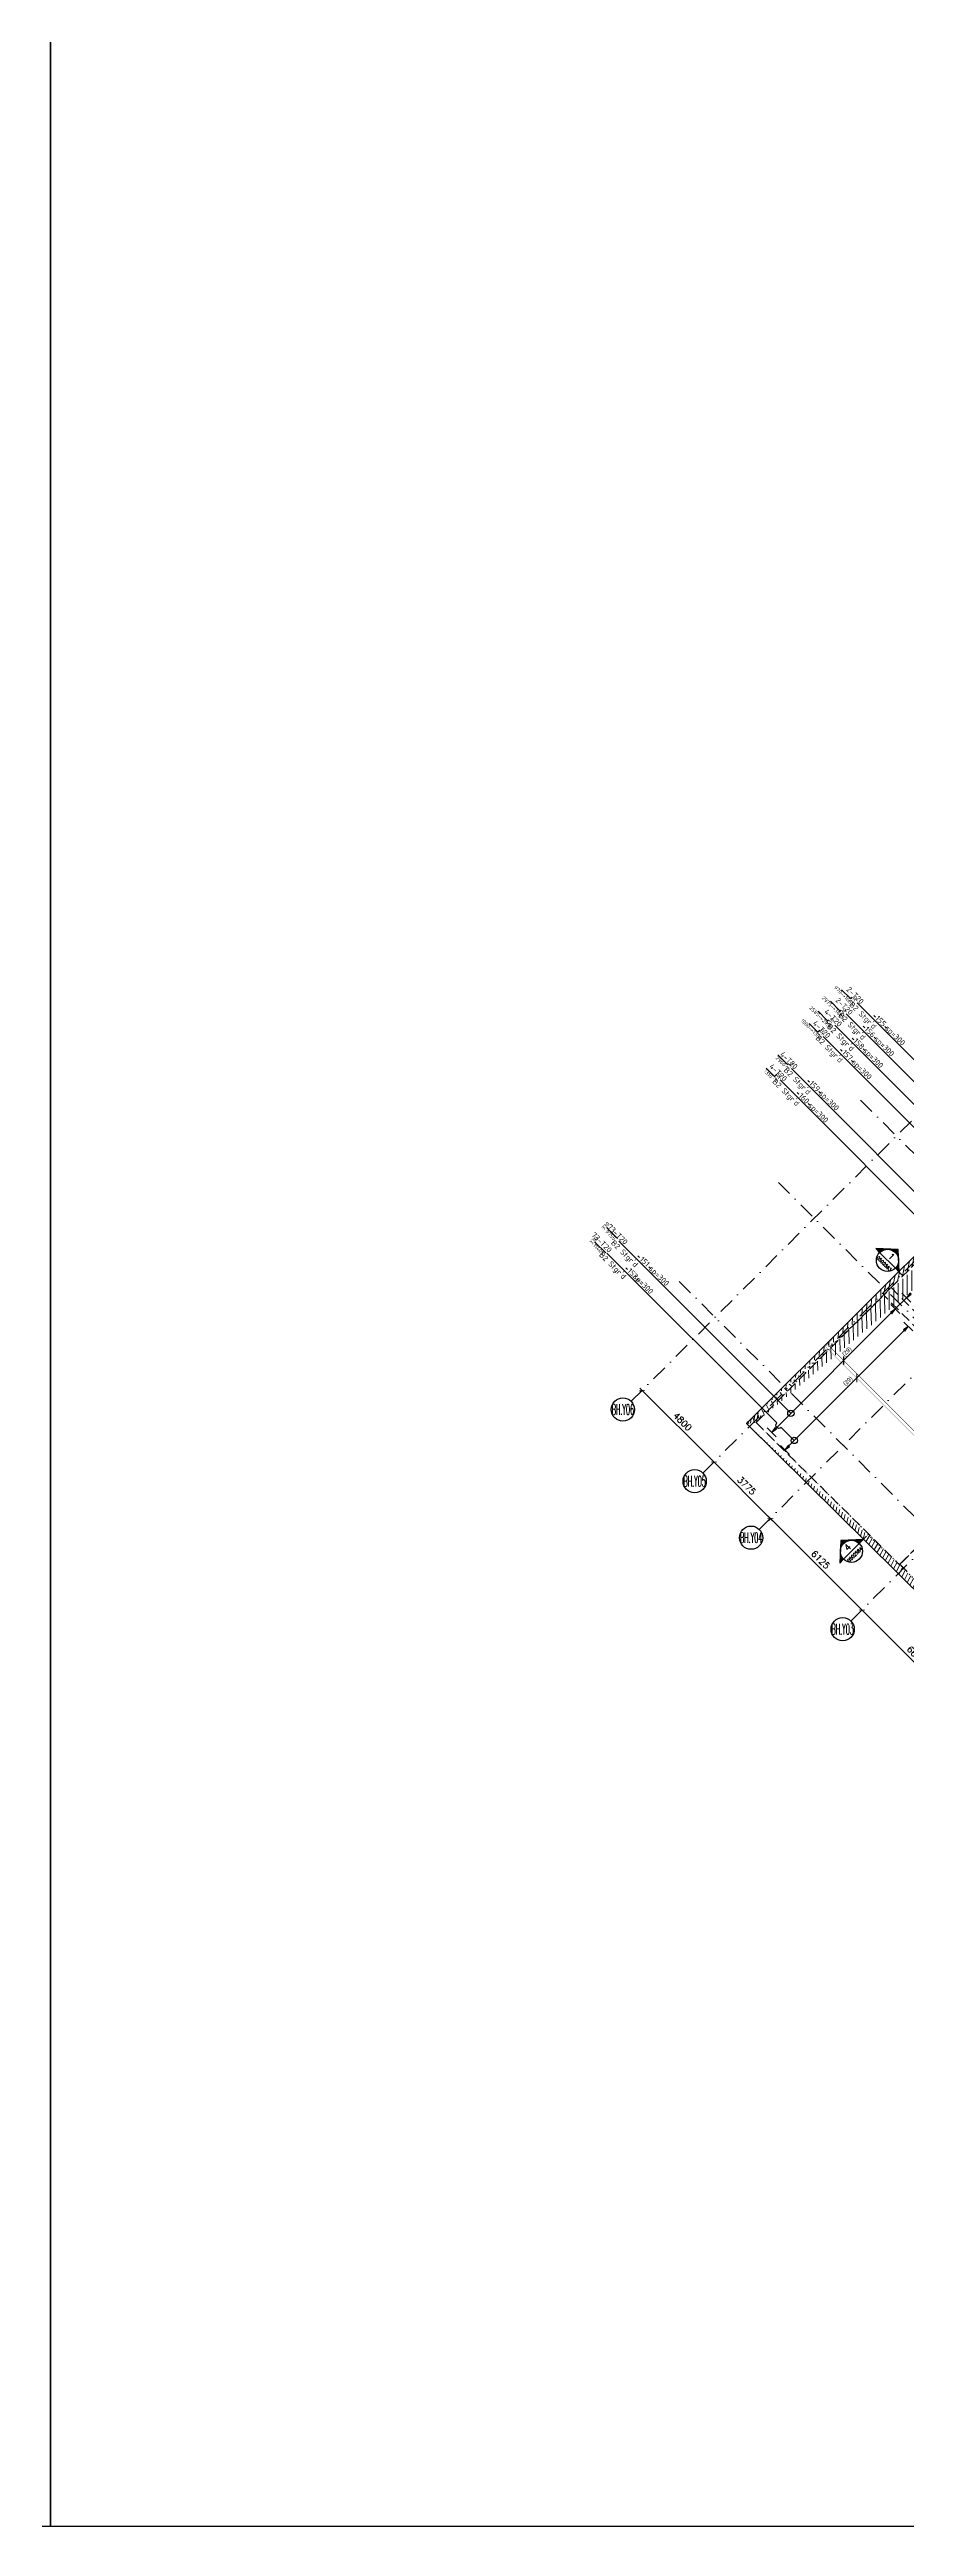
# Model space of a CAD drawing. Extents: x 660761725 to 1323371458, y 2734871439 to 5470067957.
# Drawn here: x 661401515 to 661442043, y 2734979887 to 2735097073 of the extents above; entities that cross this region are included whole.
import ezdxf
from ezdxf.enums import TextEntityAlignment as Align

# ---------------------------------------------------------------- set-up
doc = ezdxf.new("R2010")
doc.units = 0
for name, pattern in [('AXES', [1.95, 1.2, -0.25, 0.25, -0.25]), ('Hidden', [714.375, 476.25, -238.125]), ('sbp_axis_short', [10, 5, -2.5, 0, -2.5])]:
    doc.linetypes.add(name, pattern=pattern)
doc.layers.add('A-DETL', color=5, linetype='Continuous', lineweight=9, true_color=0x0000ff)
for name, color, linetype, lineweight in [('A-FLOR-PATT', 7, 'Continuous', 15), ('A-ROOF', 7, 'Continuous', 15), ('A-WALL', 7, 'Continuous', 15), ('S-GRID', 7, 'Continuous', 9), ('S-GRID-IDEN', 7, 'Continuous', 13)]:
    doc.layers.add(name, color=color, linetype=linetype, lineweight=lineweight)
for name, color, linetype in [('S-AXIS', 20, 'AXES'), ('S-DIMO', 100, 'Continuous'), ('S-RBAR-T20', 10, 'Continuous'), ('S-RDIMO', 8, 'Continuous'), ('S-RSYMB', 7, 'Continuous'), ('S-SCEL-INDT', 222, 'Continuous'), ('S-SIMPLETEXT', 7, 'Continuous'), ('S-TXT', 3, 'Continuous')]:
    doc.layers.add(name, color=color, linetype=linetype)
doc.styles.add('ARMACAD', font='isocp.shx')
doc.styles.add('ROMANS', font='romans.shx')
doc.styles.add('ROMANT', font='romant')
doc.dimstyles.new('S-DIMO-100', dxfattribs={"dimscale": 100, "dimtxt": 3, "dimasz": 2, "dimexe": 1.5, "dimexo": 1.5, "dimgap": 1.5, "dimtad": 1, "dimdec": 0, "dimzin": 12, "dimdsep": 46, "dimtxsty": 'ROMANS', "dimblk": 'ARCHTICK', "dimcen": 0.09, "dimdle": 1.5, "dimclrd": 8, "dimclre": 8, "dimclrt": 4, "dimadec": 0, "dimazin": 3, "dimtfac": 1, "dimtdec": 0, "dimtix": 1, "dimtmove": 1, "dimatfit": 3, "dimfxl": 1, "dimtolj": 1, "dimtzin": 0, "dimarcsym": 0})
pattern_1 = [(74.99999999999999, (0, 0), (-153.3407249233896, 41.08752341002518), [])]

# ---------------------------------------------------------------- blocks, each defined once
blk = doc.blocks.new('_ARCHTICK')
at = {"color": 0, "linetype": 'ByBlock', "const_width": 0.15}
blk.add_lwpolyline([(-0.5, -0.5), (0.5, 0.5)], dxfattribs=at)
blk = doc.blocks.new('*D116')
at = {"layer": 'S-DIMO', "color": 8, "lineweight": -2, "transparency": 16777216}
for p, q in [((662608032.111244, 2734530051.935129), (662611638.3564361, 2734526445.691153)), ((662608132.1118345, 2734529939.803683), (662608032.1112795, 2734529839.803095)), ((662611526.2243844, 2734526545.691133), (662611426.2244016, 2734526445.691117))]:
    blk.add_line(p, q, dxfattribs=at)
at = {"layer": 'S-DIMO', "color": 8, "lineweight": -2, "transparency": 16777216, "xscale": 200, "yscale": 200, "zscale": 200}
for p, rotation in [((662608138.177279, 2734529945.86913), 135.0000096597404), ((662611532.2904011, 2734526551.757152), 315.0000096597404)]:
    blk.add_blockref('_ARCHTICK', p, dxfattribs=dict(at, rotation=rotation))
at = {"layer": 'S-DIMO', "color": 4, "transparency": 16777216, "insert": (662610047.3658386, 2734528460.94521), "char_height": 300, "width": 199.5440968434552, "attachment_point": 5, "rotation": 315.00000965974044, "style": 'ROMANS'}
blk.add_mtext('\\A1;4800', dxfattribs=at)
blk = doc.blocks.new('*D117')
at = {"layer": 'S-DIMO', "color": 8, "lineweight": -2, "transparency": 16777216}
for p, q in [((662611426.2239151, 2734526657.822701), (662614307.5440253, 2734523776.503562)), ((662611526.2243844, 2734526545.691133), (662611426.223951, 2734526445.690666)), ((662614195.4119748, 2734523876.503543), (662614095.411991, 2734523776.503526))]:
    blk.add_line(p, q, dxfattribs=at)
at = {"layer": 'S-DIMO', "color": 8, "lineweight": -2, "transparency": 16777216, "xscale": 200, "yscale": 200, "zscale": 200}
for p, rotation in [((662611532.2899503, 2734526551.756701), 135.0000096597404), ((662614201.4779903, 2734523882.569561), 315.0000096597404)]:
    blk.add_blockref('_ARCHTICK', p, dxfattribs=dict(at, rotation=rotation))
at = {"layer": 'S-DIMO', "color": 4, "transparency": 16777216, "insert": (662613079.0159688, 2734525429.295201), "char_height": 300, "width": 199.5440968434552, "attachment_point": 5, "rotation": 315.00000965974044, "style": 'ROMANS'}
blk.add_mtext('\\A1;3775', dxfattribs=at)
blk = doc.blocks.new('*D118')
at = {"layer": 'S-DIMO', "color": 8, "lineweight": -2, "transparency": 16777216}
for p, q in [((662614095.4112258, 2734523988.634831), (662618638.5730611, 2734519445.474528)), ((662614195.4119748, 2734523876.503543), (662614095.4112617, 2734523776.502797)), ((662618526.4410093, 2734519545.474508), (662618426.4410267, 2734519445.474492))]:
    blk.add_line(p, q, dxfattribs=at)
at = {"layer": 'S-DIMO', "color": 8, "lineweight": -2, "transparency": 16777216, "xscale": 200, "yscale": 200, "zscale": 200}
for p, rotation in [((662614201.477261, 2734523882.568832), 135.0000096597404), ((662618532.507026, 2734519551.540527), 315.0000096597404)]:
    blk.add_blockref('_ARCHTICK', p, dxfattribs=dict(at, rotation=rotation))
at = {"layer": 'S-DIMO', "color": 4, "transparency": 16777216, "insert": (662616579.124142, 2734521929.186749), "char_height": 300, "width": 199.5440968434552, "attachment_point": 5, "rotation": 315.00000965974044, "style": 'ROMANS'}
blk.add_mtext('\\A1;6125', dxfattribs=at)
blk = doc.blocks.new('*D119')
at = {"layer": 'S-DIMO', "color": 8, "lineweight": -2, "transparency": 16777216}
for p, q in [((662618426.4401975, 2734519657.605733), (662623340.8331552, 2734514743.214432)), ((662618526.4410093, 2734519545.474508), (662618426.4402332, 2734519445.473699)), ((662623228.7011043, 2734514843.214414), (662623128.7011207, 2734514743.214396))]:
    blk.add_line(p, q, dxfattribs=at)
at = {"layer": 'S-DIMO', "color": 8, "lineweight": -2, "transparency": 16777216, "xscale": 200, "yscale": 200, "zscale": 200}
for p, rotation in [((662618532.5062325, 2734519551.539734), 135.0000096597404), ((662623234.76712, 2734514849.280432), 315.0000096597404)]:
    blk.add_blockref('_ARCHTICK', p, dxfattribs=dict(at, rotation=rotation))
at = {"layer": 'S-DIMO', "color": 4, "transparency": 16777216, "insert": (662621095.768675, 2734517412.542153), "char_height": 300, "width": 199.5440968434552, "attachment_point": 5, "rotation": 315.00000965974044, "style": 'ROMANS'}
blk.add_mtext('\\A1;6650', dxfattribs=at)
blk = doc.blocks.new('*U1142')
at = {"layer": 'S-AXIS', "color": 3, "linetype": 'Continuous'}
blk.add_circle((0, 5.5), 5.5, dxfattribs=at)
at = {"layer": 'S-AXIS', "color": 3, "linetype": 'Continuous', "ltscale": 0.5, "style": 'ROMANT', "width": 0.4, "flags": 8}
blk.add_attdef('A', text='', height=5, dxfattribs=at).set_placement((0, 5.5), align=Align.MIDDLE_CENTER)
blk = doc.blocks.new('*U1143')
at = {"layer": 'S-SCEL-INDT'}
h = blk.add_hatch(color=256, dxfattribs=at)
edge = h.paths.add_edge_path()
edge.add_line((7.000001906104444, 2.263283386128023e-05), (10.50000190576247, 3.394924715394154e-05))
edge.add_line((10.50000190576247, 3.394924715394154e-05), (-2.921335544670001e-05, 9.624999999075953))
edge.add_line((-2.921335544670001e-05, 9.624999999075953), (-10.49999809220753, -3.394923260202631e-05))
edge.add_line((-10.49999809220753, -3.394923260202631e-05), (-6.999998092549504, -2.263281203340739e-05))
edge.add_arc((1.90677747013979e-06, 1.091277068709939e-11), 6.999999999363562, 0.00018525217620890544, 180.0001852521762, ccw=False)
at = {"layer": 'S-SCEL-INDT', "color": 2, "linetype": 'Continuous'}
blk.add_line((-6.999999999228748, 4.272327350918204e-05), (6.999999999228748, -4.272327350918204e-05), dxfattribs=at)
at = {"layer": 'S-SCEL-INDT'}
blk.add_line((13.40845287412958, 4.901550710201263e-05), (7.000001906104444, 2.263283386128023e-05), dxfattribs=at)
blk.add_lwpolyline([(7.000001906104444, 2.263283386128023e-05), (10.50000190576247, 3.394924715394154e-05), (-2.921335544670001e-05, 9.624999999075953), (-10.49999809220753, -3.394923260202631e-05), (-6.999998092549504, -2.263281203340739e-05, -0.9999999999999999)], format="xyb", close=True, dxfattribs=at)
for centre, radius in [((0, -1.906788384076208e-06), 6.99999999936), ((0, 0), 6.999999999370188)]:
    blk.add_circle(centre, radius, dxfattribs=at)
at = {"layer": 'S-SCEL-INDT', "linetype": 'Continuous', "style": 'ROMANT', "flags": 8}
for rotation, p in [(359.9998251523294, (-9.533905540592968e-07, 3.499999999687137)), (0.0001748476705820678, (9.533905540592968e-07, 3.499943417606119))]:
    blk.add_attdef('01', text='', height=4, rotation=rotation, dxfattribs=at).set_placement(p, align=Align.MIDDLE_CENTER)
at = {"layer": 'S-SCEL-INDT', "color": 3, "linetype": 'Continuous', "style": 'ROMANS', "flags": 8}
for rotation, p in [(359.9998251523294, (0, -2.974065839854546)), (0.0001748476705820678, (0, -2.97412474701559))]:
    blk.add_attdef('-', text='', height=2, rotation=rotation, dxfattribs=at).set_placement(p, align=Align.MIDDLE_CENTER)
blk = doc.blocks.new('I am… Limitless.')
at = {"layer": 'S-TXT', "color": 134}
ref = blk.add_blockref('*U1143', (662332530.6639044, 2734536090.71062), dxfattribs=dict(at, xscale=75.00000000000001, yscale=75.00000000000001, zscale=75.00000000000001, rotation=314.9493972356656))
ref.add_attrib('-', '0502563', dxfattribs={"layer": 'S-SCEL-INDT', "color": 3, "linetype": 'Continuous', "height": 150, "rotation": 314.9495685446155, "style": 'ROMANS'}).set_placement((662332372.7978809, 2734535933.123201), align=Align.MIDDLE_CENTER)
ref.add_attrib('01', '1', dxfattribs={"layer": 'S-SCEL-INDT', "linetype": 'Continuous', "height": 300.0000000000001, "rotation": 314.9495685446155, "style": 'ROMANT'}).set_placement((662332716.4403422, 2734536276.159097), align=Align.MIDDLE_CENTER)
ref = blk.add_blockref('*U1143', (662330826.0326936, 2734522330.066603), dxfattribs=dict(at, xscale=75.00000000000001, yscale=75.00000000000001, zscale=75.00000000000001, rotation=44.94966640259396))
ref.add_attrib('-', '0502564', dxfattribs={"layer": 'S-SCEL-INDT', "color": 3, "linetype": 'Continuous', "height": 150, "rotation": 44.94984142316793, "style": 'ROMANS'}).set_placement((662330983.6208551, 2734522172.20132), align=Align.MIDDLE_CENTER)
ref.add_attrib('01', '4', dxfattribs={"layer": 'S-SCEL-INDT', "linetype": 'Continuous', "height": 300.0000000000001, "rotation": 44.94984142316793, "style": 'ROMANT'}).set_placement((662330640.5833447, 2734522515.842169), align=Align.MIDDLE_CENTER)
blk = doc.blocks.new('I am… Atomic.')
at = {"layer": 'A-FLOR-PATT', "transparency": 33554600}
h = blk.add_hatch(dxfattribs=at)
h.set_pattern_fill('ANSI31', color=8, scale=50, angle=30, style=0)
h.set_pattern_definition(pattern_1)
edge = h.paths.add_edge_path()
edge.add_line((662389967.6433319, 2734579123.010657), (662390007.8012236, 2734579503.468677))
edge.add_line((662342114.705975, 2734544592.546931), (662390007.8012234, 2734579503.468677))
edge.add_line((662363195.8073889, 2734559608.047176), (662389967.7690635, 2734579123.040917))
edge.add_line((662362417.6524743, 2734559040.823584), (662363719.8899552, 2734559990.06879))
edge.add_line((662346720.4841449, 2734547598.623516), (662362783.6519626, 2734559307.613063))
edge.add_line((662345821.5310795, 2734546943.346041), (662347578.010761, 2734548223.703842))
edge.add_line((662342292.6126368, 2734544370.997322), (662346307.4227723, 2734547297.529027))
edge.add_line((662325865.2845687, 2734528370.671522), (662342114.6925843, 2734544592.5523))
edge.add_line((662340490.7204528, 2734542572.157625), (662342149.9785906, 2734544228.604904))
edge.add_line((662339422.0417168, 2734541505.28928), (662341320.3495216, 2734543400.381265))
edge.add_line((662336597.6306283, 2734538685.662872), (662340136.8031961, 2734542218.839921))
edge.add_line((662332705.8949801, 2734534800.520002), (662336243.7133716, 2734538332.345168))
edge.add_line((662332253.0745114, 2734534348.466631), (662332782.9359009, 2734534877.430412))
edge.add_line((662326312.3910785, 2734528417.846987), (662332351.9776915, 2734534447.202265))
edge.add_line((662325865.2845687, 2734528370.671522), (662326312.3910785, 2734528417.846987))
h = blk.add_hatch(dxfattribs=at)
h.set_pattern_fill('ANSI31', color=8, scale=50, angle=30, style=0)
h.set_pattern_definition(pattern_1)
edge = h.paths.add_edge_path()
edge.add_line((662326312.3910785, 2734528417.846987), (662333102.7430063, 2734521695.273901))
edge.add_line((662325865.2845687, 2734528370.671522), (662344964.0169713, 2734509462.575772))
edge.add_line((662336968.3324986, 2734517868.269328), (662339133.8364366, 2734515724.380668))
edge.add_line((662332502.0842122, 2734522289.937136), (662334515.7142464, 2734520296.40643))
edge.add_line((662333458.4230682, 2734521343.144109), (662337828.6853824, 2734517016.504176))
edge.add_line((662338184.3654449, 2734516664.374383), (662344781.0343132, 2734510133.551082))
edge.add_line((662344781.0343132, 2734510133.551082), (662344829.7545922, 2734510084.405783))
edge.add_line((662344829.7545922, 2734510084.405783), (662344878.4748713, 2734510035.260483))
edge.add_line((662344878.4748713, 2734510035.260483), (662344927.1951503, 2734509986.115183))
edge.add_line((662344927.1951503, 2734509986.115183), (662344975.9154292, 2734509936.969883))
edge.add_line((662344975.9154292, 2734509936.969883), (662345024.6357082, 2734509887.824584))
edge.add_line((662345024.6357082, 2734509887.824584), (662345073.3559872, 2734509838.679284))
edge.add_line((662345073.3559872, 2734509838.679284), (662345122.0762662, 2734509789.533985))
edge.add_line((662345122.0762662, 2734509789.533985), (662345170.7965451, 2734509740.388685))
edge.add_line((662345170.7965451, 2734509740.388685), (662345219.5168241, 2734509691.243385))
edge.add_line((662344964.0169713, 2734509462.575772), (662345267.5598451, 2734509156.384884))
edge.add_line((662345267.5598451, 2734509156.384884), (662345219.5168241, 2734509691.243385))
edge = h.paths.add_edge_path()
edge.add_line((662345219.5168241, 2734509691.243385), (662345513.1205869, 2734510013.727216))
edge.add_line((662345468.2720397, 2734510142.524049), (662345661.1307589, 2734509588.669044))
edge.add_line((662345267.5598451, 2734509156.384884), (662345661.1307589, 2734509588.669044))
edge = h.paths.add_edge_path()
edge.add_line((662325865.2845687, 2734528370.671522), (662326389.6555356, 2734528894.154181))
edge.add_line((662326389.6555356, 2734528894.154181), (662326589.2420617, 2734528694.228972))
edge.add_line((662326589.2420617, 2734528694.228972), (662326314.0211399, 2734528416.233197))
at = {"layer": 'A-DETL', "color": 8, "linetype": 'Hidden', "lineweight": 9}
for p, q in [((662332705.8949801, 2734534800.520002), (662336243.7133716, 2734538332.345168)), ((662326312.3910785, 2734528417.846987), (662332351.9776915, 2734534447.202265)), ((662332335.7524852, 2734534450.860461), (662332337.7827588, 2734534452.88958)), ((662332337.7827588, 2734534452.88958), (662332691.485989, 2734534806.293081)), ((662332351.9776917, 2734534447.202265), (662332337.7827588, 2734534452.88958)), ((662339105.5426043, 2734527687.909844), (662332351.9776917, 2734534447.202265)), ((662332691.485989, 2734534806.293081), (662332705.8949801, 2734534800.520002)), ((662332705.8949801, 2734534800.520002), (662339459.4597347, 2734528041.227738)), ((662326335.6860436, 2734528470.429919), (662326312.3910785, 2734528417.846987)), ((662326312.3910785, 2734528417.846987), (662326335.6860436, 2734528470.429919)), ((662326312.3910785, 2734528417.846987), (662333102.7430063, 2734521695.273901)), ((662339105.5426043, 2734527687.909844), (662333102.7430063, 2734521695.273901)), ((662333112.1454761, 2734521716.497802), (662339097.0810977, 2734527691.300015)), ((662333102.7430063, 2734521695.273901), (662333112.1454761, 2734521716.497802)), ((662333468.9357078, 2734521366.873962), (662333112.1454761, 2734521716.497802))]:
    blk.add_line(p, q, dxfattribs=at)
at = {"layer": 'A-ROOF', "color": 8, "lineweight": 13}
for p, q in [((662342114.69258, 2734544592.552298), (662325865.2845687, 2734528370.671522)), ((662325865.2845687, 2734528370.671522), (662344964.0169713, 2734509462.575772))]:
    blk.add_line(p, q, dxfattribs=at)
at = {"layer": 'A-WALL', "color": 8, "lineweight": 13}
for p, q in [((662325865.2845687, 2734528370.671522), (662342114.6925843, 2734544592.5523)), ((662325865.2845687, 2734528370.671522), (662325908.5570014, 2734528468.348911)), ((662325908.5570014, 2734528468.348911), (662325865.2845687, 2734528370.671522))]:
    blk.add_line(p, q, dxfattribs=at)
blk = doc.blocks.new('CADF_02')
at = {"color": 0}
blk.add_lwpolyline([(0, 0), (2.5, -0.4166666679084301), (2.5, 0.4166666679084301)], close=True, dxfattribs=at)
blk = doc.blocks.new('cadf_03')
at = {"color": 8}
blk.add_lwpolyline([(-3.725290298461914e-09, 2.99999999627471), (3.725290298461914e-09, -3.000000007450581)], dxfattribs=at)
blk.add_blockref('CADF_02', (0.2513523101806641, 0), dxfattribs=at)
blk = doc.blocks.new('cadf_04')
at = {"color": 8, "const_width": 0.5000000000000002}
blk.add_lwpolyline([(1.414213560521603, 1.414213564246893), (-1.414213556796312, -1.414213556796312)], dxfattribs=at)
blk = doc.blocks.new('cadf_10')
at = {"color": 1}
for p, q in [((-4.158496580606208, 1.201089783226742), (-5.644468778018359, 1.201089783226742)), ((4.158496580606207, 1.201089783226742), (5.644468778018359, 1.201089783226742))]:
    blk.add_line(p, q, dxfattribs=at)
at = {"style": 'ARMACAD'}
for tag, p in [('$COM1', (-10.93526643674234, 2.542619974829577)), ('$COM2', (-9.757982686735758, -5.302973364669228))]:
    blk.add_attdef(tag, text='', height=3.5, dxfattribs=at).set_placement(p, align=Align.BOTTOM_RIGHT)
at = {"color": 1, "style": 'ARMACAD'}
blk.add_attdef('$NUM', text='', height=3.5, dxfattribs=at).set_placement((0, 0), align=Align.CENTER)
blk = doc.blocks.new('*U484', base_point=(661426981.2202995, 2735040450.741726))
at = {"layer": 'S-RSYMB'}
blk.add_lwpolyline([(661426995.0169327, 2735040710.261645), (661426983.0740526, 2735040698.318765, 0.4142135623730951), (661426983.0740526, 2735040689.368054), (661427481.2202995, 2735040191.221807)], format="xyb", dxfattribs=at)
at = {"layer": 'S-RSYMB', "style": 'ARMACAD'}
for tag, rotation, p in [('D0', 45.00000002086252, (661426907.7282128, 2735040785.607485)), ('D1', 314.9999999989997, (661427150.8298962, 2735040358.977651))]:
    blk.add_attdef(tag, text='', height=180, rotation=rotation, dxfattribs=at).set_placement(p, align=Align.MIDDLE_CENTER)
blk = doc.blocks.new('*U485', base_point=(661431160.9919097, 2735043707.850805))
at = {"layer": 'S-RSYMB'}
blk.add_lwpolyline([(661431172.7813123, 2735043965.985701), (661431162.5759659, 2735043955.780354, 0.4142135623730951), (661431162.5759659, 2735043948.131855), (661431660.9919097, 2735043449.71591)], format="xyb", dxfattribs=at)
at = {"layer": 'S-RSYMB', "style": 'ARMACAD'}
for tag, rotation, p in [('D0', 45.00000002086252, (661431086.3613592, 2735044042.200307)), ('D1', 314.9999999995728, (661431330.466658, 2735043617.606603))]:
    blk.add_attdef(tag, text='', height=180, rotation=rotation, dxfattribs=at).set_placement(p, align=Align.MIDDLE_CENTER)
blk = doc.blocks.new('*U488', base_point=(661439617.3146745, 2735052164.173074))
at = {"layer": 'S-RSYMB'}
blk.add_lwpolyline([(661439403.2852396, 2735052367.375864), (661439800.5659949, 2735051970.084129, 0.4142135623730951), (661439844.5700645, 2735051970.083521), (661439903.2852396, 2735052028.797074)], format="xyb", dxfattribs=at)
at = {"layer": 'S-RSYMB', "style": 'ARMACAD'}
for tag, rotation, p in [('D0', 314.9992083314474, (661439520.6072139, 2735052087.41384)), ('D1', 44.99920830914002, (661439955.2438084, 2735051918.121894))]:
    blk.add_attdef(tag, text='', height=180, rotation=rotation, dxfattribs=at).set_placement(p, align=Align.MIDDLE_CENTER)
blk = doc.blocks.new('*U489', base_point=(661439123.5352867, 2735051670.393715))
at = {"layer": 'S-RSYMB'}
blk.add_lwpolyline([(661438894.7197396, 2735051897.16966), (661439343.735614, 2735051448.141377, 0.4142135623730951), (661439365.576789, 2735051448.141075), (661439394.7197394, 2735051477.28322)], format="xyb", dxfattribs=at)
at = {"layer": 'S-RSYMB', "style": 'ARMACAD'}
for tag, rotation, p in [('D0', 314.9992083302406, (661439037.9092734, 2735051591.339362)), ('D1', 44.99920830914002, (661439461.4644206, 2735051381.393744))]:
    blk.add_attdef(tag, text='', height=180, rotation=rotation, dxfattribs=at).set_placement(p, align=Align.MIDDLE_CENTER)
blk = doc.blocks.new('*U490', base_point=(661437553.1596036, 2735050100.018124))
at = {"layer": 'S-RSYMB'}
blk.add_lwpolyline([(661437344.4656224, 2735050294.714724), (661437723.078162, 2735049916.091722, 0.4142135623730951), (661437775.0795399, 2735049916.091003), (661437844.4656224, 2735049985.475168)], format="xyb", dxfattribs=at)
at = {"layer": 'S-RSYMB', "style": 'ARMACAD'}
for tag, rotation, p in [('D0', 314.9992083359812, (661437452.4534888, 2735050024.087067)), ('D1', 44.99920830914002, (661437891.0887375, 2735049869.464682))]:
    blk.add_attdef(tag, text='', height=180, rotation=rotation, dxfattribs=at).set_placement(p, align=Align.MIDDLE_CENTER)
blk = doc.blocks.new('*U491', base_point=(661438256.8951635, 2735050803.753643))
at = {"layer": 'S-RSYMB'}
blk.add_lwpolyline([(661438031.293877, 2735051025.405166), (661438469.0633769, 2735050587.623569, 0.4142135623730951), (661438495.7224053, 2735050587.6232), (661438531.293877, 2735050623.193688)], format="xyb", dxfattribs=at)
at = {"layer": 'S-RSYMB', "style": 'ARMACAD'}
for tag, rotation, p in [('D0', 314.9992083307792, (661438168.8602237, 2735050725.198211)), ('D1', 44.99920830914002, (661438594.8242974, 2735050524.090041))]:
    blk.add_attdef(tag, text='', height=180, rotation=rotation, dxfattribs=at).set_placement(p, align=Align.MIDDLE_CENTER)
blk = doc.blocks.new('*U492', base_point=(661436122.526094, 2735048669.384699))
at = {"layer": 'S-RSYMB'}
blk.add_lwpolyline([(661435896.868566, 2735048891.125887), (661436334.834849, 2735048453.147501, 0.4142135623730951), (661436361.4095771, 2735048453.147134), (661436396.868566, 2735048488.605143)], format="xyb", dxfattribs=at)
at = {"layer": 'S-RSYMB', "style": 'ARMACAD'}
for tag, rotation, p in [('D0', 314.9992083308893, (661436034.5333042, 2735048590.820538)), ('D1', 44.99920830914002, (661436460.4552279, 2735048389.557735))]:
    blk.add_attdef(tag, text='', height=180, rotation=rotation, dxfattribs=at).set_placement(p, align=Align.MIDDLE_CENTER)
blk = doc.blocks.new('*U493', base_point=(661434511.2595242, 2735047058.118224))
at = {"layer": 'S-RSYMB'}
blk.add_lwpolyline([(661434303.7221762, 2735047250.97083), (661434678.2877729, 2735046876.394882, 0.4142135623730951), (661434732.0228275, 2735046876.39414), (661434803.7221763, 2735046948.091507)], format="xyb", dxfattribs=at)
at = {"layer": 'S-RSYMB', "style": 'ARMACAD'}
for tag, rotation, p in [('D0', 314.9992083337786, (661434409.6865711, 2735046982.3667)), ('D1', 44.99920830914002, (661434849.1886581, 2735046830.92442))]:
    blk.add_attdef(tag, text='', height=180, rotation=rotation, dxfattribs=at).set_placement(p, align=Align.MIDDLE_CENTER)
blk = doc.blocks.new('I am… All Range.')
at = {"layer": 'S-GRID', "color": 8, "linetype": 'sbp_axis_short', "lineweight": 13, "ltscale": 150}
for p, q in [((662613679.1571203, 2734523360.248725), (662679782.7279356, 2734589463.81954)), ((662618010.1861551, 2734519029.21969), (662684113.7569702, 2734585132.790505)), ((662607615.8569804, 2734529423.548865), (662643100.4238242, 2734564908.115708)), ((662611009.9695301, 2734526029.436315), (662646494.6183763, 2734561514.085161)), ((662618471.4835767, 2734543669.734396), (662647091.3762469, 2734515049.841725)), ((662614582.3962799, 2734539780.647099), (662643202.2889504, 2734511160.754429)), ((662609895.5820874, 2734535093.832907), (662638515.474758, 2734506473.940236))]:
    blk.add_line(p, q, dxfattribs=at)
at = {"layer": 'S-GRID-IDEN', "color": 9}
ref = blk.add_blockref('*U1142', (662607226.9482502, 2734528484.640135), dxfattribs=dict(at, xscale=100.0000000000075, yscale=100, zscale=100.0000000000028, rotation=359.9999999381469))
ref.add_attrib('A', 'BH.Y06', dxfattribs={"layer": 'S-AXIS', "color": 3, "linetype": 'Continuous', "ltscale": 0.5, "height": 499.9999999999999, "rotation": 359.9999999381469, "style": 'ROMANT', "width": 0.4000000000000299}).set_placement((662607226.9482508, 2734529034.640135), align=Align.MIDDLE_CENTER)
ref = blk.add_blockref('*U1142', (662610621.0607998, 2734525090.527586), dxfattribs=dict(at, xscale=100.0000000000075, yscale=100, zscale=100.0000000000028, rotation=359.9999999381469))
ref.add_attrib('A', 'BH.Y05', dxfattribs={"layer": 'S-AXIS', "color": 3, "linetype": 'Continuous', "ltscale": 0.5, "height": 499.9999999999999, "rotation": 359.9999999381469, "style": 'ROMANT', "width": 0.4000000000000299}).set_placement((662610621.0608004, 2734525640.527585), align=Align.MIDDLE_CENTER)
ref = blk.add_blockref('*U1142', (662613290.2483901, 2734522421.339995), dxfattribs=dict(at, xscale=100.0000000000075, yscale=100, zscale=100.0000000000028, rotation=359.9999999381469))
ref.add_attrib('A', 'BH.Y04', dxfattribs={"layer": 'S-AXIS', "color": 3, "linetype": 'Continuous', "ltscale": 0.5, "height": 499.9999999999999, "rotation": 359.9999999381469, "style": 'ROMANT', "width": 0.4000000000000299}).set_placement((662613290.2483907, 2734522971.339995), align=Align.MIDDLE_CENTER)
ref = blk.add_blockref('*U1142', (662617621.277425, 2734518090.31096), dxfattribs=dict(at, xscale=100.0000000000075, yscale=100, zscale=100.0000000000028, rotation=359.9999999381469))
ref.add_attrib('A', 'BH.Y03', dxfattribs={"layer": 'S-AXIS', "color": 3, "linetype": 'Continuous', "ltscale": 0.5, "height": 499.9999999999999, "rotation": 359.9999999381469, "style": 'ROMANT', "width": 0.4000000000000299}).set_placement((662617621.2774256, 2734518640.31096), align=Align.MIDDLE_CENTER)
at = {"layer": 'S-DIMO', "color": 3}
for base, p1, p2, picture, middle in [((662611532.2904011, 2734526551.757152), (662608238.1778339, 2734530045.869718), (662611632.2903837, 2734526651.757168), '*D116', (662610047.3658386, 2734528460.94521)), ((662614201.4779903, 2734523882.569561), (662611632.2903837, 2734526651.757168), (662614301.4779738, 2734523982.569578), '*D117', (662613079.0159688, 2734525429.295201)), ((662618532.507026, 2734519551.540527), (662614301.4779738, 2734523982.569578), (662618632.5070087, 2734519651.540543), '*D118', (662616579.124142, 2734521929.186749)), ((662623234.76712, 2734514849.280432), (662618632.5070087, 2734519651.540543), (662623334.7671036, 2734514949.280448), '*D119', (662621095.768675, 2734517412.542153))]:
    dim = blk.add_linear_dim(base=base, p1=p1, p2=p2, angle=315.0000096597404, dimstyle='S-DIMO-100', dxfattribs=at)
    dim.commit()
    dim.dimension.update_dxf_attribs({"geometry": picture, "text_midpoint": middle})

msp = doc.modelspace()

# ---------------------------------------------------------------- linework, layer by layer
for points in [[(661255280.5931218, 2735124964.678006), (661401557.7095708, 2735124964.678006), (661401557.7095708, 2734979887.022593), (661255280.5931218, 2734979887.022593)], [(661401557.7095708, 2735124964.678006), (661547834.8260198, 2735124964.678006), (661547834.8260198, 2734979887.022593), (661401557.7095708, 2734979887.022593)]]:
    msp.add_lwpolyline(points, close=True)
at = {"layer": 'S-RBAR-T20', "const_width": 16}
for points in [[(661438425.0422047, 2735035937.528945), (661438261.3469849, 2735035773.833725, 0.4142135623730951), (661438261.3469849, 2735035651.150699), (661446256.0101155, 2735027656.487568)], [(661438531.1491475, 2735036043.456138), (661438367.4539276, 2735035879.760918, 0.4142135623730951), (661438367.4539276, 2735035757.077892), (661445195.3009948, 2735028929.230824)]]:
    msp.add_lwpolyline(points, format="xyb", dxfattribs=at)
at = {"layer": 'S-RDIMO'}
for p, q in [((661442042.9490583, 2735038018.538549), (661441512.8637197, 2735037488.45321)), ((661441512.8637199, 2735037488.453211), (661435675.1532602, 2735031650.742751)), ((661442130.5669432, 2735036658.715866), (661436292.856442, 2735030821.005448))]:
    msp.add_line(p, q, dxfattribs=at)
for points in [[(661454614.9736078, 2735037060.447241), (661448679.702363, 2735042995.718834, -1), (661448467.5703349, 2735043207.850874), (661447955.9818921, 2735043719.439347, -1), (661447743.849864, 2735043931.571388), (661439705.7030163, 2735051969.718706)], [(661452525.4241788, 2735037047.657161), (661447628.5325618, 2735041944.549065, -1), (661447416.4005337, 2735042156.681105), (661446904.8121144, 2735042668.269554, -1), (661446692.6800861, 2735042880.401595), (661438654.5332009, 2735050918.548951)], [(661453354.1763703, 2735037291.636107), (661448164.898146, 2735042480.914636, -1), (661447952.7661178, 2735042693.046676), (661447441.1776843, 2735043204.635139, -1), (661447229.0456561, 2735043416.76718), (661439190.8987937, 2735051454.914514)], [(661452953.3772463, 2735035534.340231), (661452088.8015612, 2735036398.915967, -1), (661451876.6695331, 2735036611.048008), (661447085.8506497, 2735041401.867172, -1), (661446873.7186216, 2735041613.999213), (661446362.1302124, 2735042125.587652, -1), (661446149.9981843, 2735042337.719693), (661438111.8512833, 2735050375.867065)], [(661450674.8796566, 2735034790.440248), (661445574.6517556, 2735039890.668448, -1), (661445362.5197273, 2735040102.800489), (661444850.9313945, 2735040614.388852, -1), (661444638.7993662, 2735040826.520892), (661436600.6524291, 2735048864.668301)], [(661451251.8159281, 2735033137.631816), (661445036.7156994, 2735039352.73241, -1), (661444824.5836712, 2735039564.86445), (661444312.9953473, 2735040076.452805, -1), (661444100.8633192, 2735040288.584845), (661436062.7163664, 2735048326.732269)], [(661436737.3114903, 2735031265.460693), (661436119.6573386, 2735031883.114881, -1), (661435907.5253104, 2735032095.246922), (661427869.3781601, 2735040133.394543)]]:
    msp.add_lwpolyline(points, format="xyb", dxfattribs=at)
msp.add_lwpolyline([(661436576.9646461, 2735032552.554083), (661428432.7511748, 2735040696.767526)], dxfattribs=at)
for centre in [(661436576.9646462, 2735032552.554083), (661436737.3114904, 2735031265.460693)]:
    msp.add_circle(centre, 150.000000263009, dxfattribs=at)

# ---------------------------------------------------------------- block references
at = {"layer": 'S-AXIS'}
for name, p in [('I am… All Range.', (-1178594.647812605, 503695.4297404289)), ('I am… Atomic.', (-891384.0282816887, 503695.4297404289)), ('I am… Limitless.', (-891384.0282816887, 503695.4297404289))]:
    msp.add_blockref(name, p, dxfattribs=at)
at = {"layer": 'S-RDIMO'}
for name, p, xscale, yscale, zscale, rotation in [('cadf_03', (661442042.9490583, 2735038018.538549), 100, 100, 100, 45.0000000040171), ('cadf_03', (661441512.8637197, 2735037488.45321), 100, 100, 100, 225.00000000234), ('cadf_03', (661442130.566943, 2735036658.715866), 100, 100, 100, 224.999998324125), ('cadf_04', (661439074.4711643, 2735035050.060655), 100, 100, 100, 225.00000000234), ('cadf_04', (661439692.1743634, 2735034220.323321), 100.0000000000001, 100.0000000000001, 100.0000000000001, 225.00000000234), ('cadf_03', (661435675.15326, 2735031650.74275), 100, 100, 100, 45.00000000234004), ('cadf_03', (661436292.856442, 2735030821.005448), 100, 100, 100, 44.99999832412497)]:
    msp.add_blockref(name, p, dxfattribs=dict(at, xscale=xscale, yscale=yscale, zscale=zscale, rotation=rotation))
at = {"layer": 'S-RSYMB'}
for name, p, values in [('*U489', (661438673.6257905, 2735051822.322876, -1e-08), {'D0': '2975->3665', 'D1': '330'}), ('*U488', (661439191.8921818, 2735052382.46046, -1e-08), {'D0': '970->1665', 'D1': '330'}), ('*U490', (661437648.7576138, 2735050795.234948, -1e-08), {'D0': '1000->1360', 'D1': '330'}), ('*U491', (661438086.4066881, 2735051352.457912, -1e-08), {'D0': '2585->2950', 'D1': '330'}), ('*U493', (661435610.1177638, 2735048695.023224, -1e-08), {'D0': '1310', 'D1': '330'}), ('*U492', (661436183.985171, 2735049283.155292, -1e-08), {'D0': '2960', 'D1': '330'}), ('*U484', (661427882.6261284, 2735041077.29774, 1e-08), {'D0': '330', 'D1': '9755'}), ('*U485', (661427324.0029202, 2735040399.804432, 1e-08), {'D0': '330', 'D1': '11405'})]:
    msp.add_blockref(name, p, dxfattribs=at).add_auto_attribs(values)
at = {"layer": 'S-SIMPLETEXT'}
ref = msp.add_blockref('cadf_10', (661440740.5884695, 2735051014.382708), dxfattribs=dict(at, xscale=74.99999998083517, yscale=75, zscale=75, rotation=314.9999983257132))
ref.add_attrib('$NUM', '155', dxfattribs={"color": 1, "height": 262.5, "rotation": 315, "style": 'ARMACAD', "flags": 2}).set_placement((661440740.5884695, 2735051014.382708), align=Align.CENTER)
ref.add_attrib('$COM1', '2-T20         sp=300', dxfattribs={"height": 262.5, "rotation": 315, "style": 'ARMACAD', "flags": 2}).set_placement((661441829.9524643, 2735049925.018649), align=Align.RIGHT)
ref = msp.add_blockref('cadf_10', (661439165.2760774, 2735049401.991724), dxfattribs=dict(at, xscale=74.99999998083517, yscale=75, zscale=75, rotation=314.9999983257132))
ref.add_attrib('$NUM', '157', dxfattribs={"color": 1, "height": 262.5, "rotation": 315, "style": 'ARMACAD', "flags": 2}).set_placement((661439165.2760774, 2735049401.991724), align=Align.CENTER)
ref.add_attrib('$COM1', '4-T20         sp=300', dxfattribs={"height": 262.5, "rotation": 315, "style": 'ARMACAD', "flags": 2}).set_placement((661440254.6400721, 2735048312.627666), align=Align.RIGHT)
ref = msp.add_blockref('cadf_10', (661439707.957995, 2735049944.67361), dxfattribs=dict(at, xscale=74.99999998083517, yscale=75, zscale=75, rotation=314.9999983257132))
ref.add_attrib('$NUM', '158', dxfattribs={"color": 1, "height": 262.5, "rotation": 315, "style": 'ARMACAD', "flags": 2}).set_placement((661439707.957995, 2735049944.67361), align=Align.CENTER)
ref.add_attrib('$COM1', '4-T20         sp=300', dxfattribs={"height": 262.5, "rotation": 315, "style": 'ARMACAD', "flags": 2}).set_placement((661440797.3219899, 2735048855.309552), align=Align.RIGHT)
ref = msp.add_blockref('cadf_10', (661440225.7842469, 2735050499.578516), dxfattribs=dict(at, xscale=74.99999998083517, yscale=75, zscale=75, rotation=314.9999983257133))
ref.add_attrib('$NUM', '156', dxfattribs={"color": 1, "height": 262.5, "rotation": 315, "style": 'ARMACAD', "flags": 2}).set_placement((661440225.7842469, 2735050499.578516), align=Align.CENTER)
ref.add_attrib('$COM1', '2-T20         sp=300', dxfattribs={"height": 262.5, "rotation": 315, "style": 'ARMACAD', "flags": 2}).set_placement((661441315.1482416, 2735049410.214457), align=Align.RIGHT)
ref = msp.add_blockref('cadf_10', (661437109.6420723, 2735047359.356017), dxfattribs=dict(at, xscale=74.99999998083516, yscale=75, zscale=75, rotation=314.9999983257133))
ref.add_attrib('$NUM', '160', dxfattribs={"color": 1, "height": 262.5, "rotation": 315, "style": 'ARMACAD', "flags": 2}).set_placement((661437109.6420723, 2735047359.356017), align=Align.CENTER)
ref.add_attrib('$COM1', '4-T20         sp=300', dxfattribs={"height": 262.5, "rotation": 315, "style": 'ARMACAD', "flags": 2}).set_placement((661438199.006067, 2735046269.991958), align=Align.RIGHT)
ref = msp.add_blockref('cadf_10', (661437612.005708, 2735047932.864479), dxfattribs=dict(at, xscale=74.99999998083516, yscale=75, zscale=75, rotation=314.9999983257133))
ref.add_attrib('$NUM', '159', dxfattribs={"color": 1, "height": 262.5, "rotation": 315, "style": 'ARMACAD', "flags": 2}).set_placement((661437612.005708, 2735047932.864479), align=Align.CENTER)
ref.add_attrib('$COM1', '4-T20         sp=300', dxfattribs={"height": 262.5, "rotation": 315, "style": 'ARMACAD', "flags": 2}).set_placement((661438701.3697027, 2735046843.50042), align=Align.RIGHT)
ref = msp.add_blockref('cadf_10', (661429010.6623062, 2735039071.659846), dxfattribs=dict(at, xscale=74.99999998083516, yscale=75, zscale=75, rotation=314.9999983257133))
ref.add_attrib('$NUM', '152', dxfattribs={"color": 1, "height": 262.5, "rotation": 315, "style": 'ARMACAD', "flags": 2}).set_placement((661429010.6623062, 2735039071.659846), align=Align.CENTER)
ref.add_attrib('$COM1', '73-T20         sp=300', dxfattribs={"height": 262.5, "rotation": 315, "style": 'ARMACAD', "flags": 2}).set_placement((661429914.4107709, 2735038167.911316), align=Align.RIGHT)
ref = msp.add_blockref('cadf_10', (661429574.0353522, 2735039635.032862), dxfattribs=dict(at, xscale=75.00000000190856, yscale=75, zscale=75, rotation=315.0000000160989))
ref.add_attrib('$NUM', '151', dxfattribs={"color": 1, "height": 262.5, "rotation": 315.0000016098911, "style": 'ARMACAD', "flags": 2}).set_placement((661429574.0353522, 2735039635.032862), align=Align.CENTER)
ref.add_attrib('$COM1', '73-T20         sp=300', dxfattribs={"height": 262.5, "rotation": 315.0000016098911, "style": 'ARMACAD', "flags": 2}).set_placement((661430663.399379, 2735038545.668836), align=Align.RIGHT)

# ---------------------------------------------------------------- texts
at = {"layer": 'S-RDIMO'}
for rotation, p in [(45.00000000234004, (661439114.8025233, 2735035231.813335)), (44.99999833141138, (661439166.004106, 2735033835.57452))]:
    msp.add_text('(29)', height=200, rotation=rotation, dxfattribs=at).set_placement(p)
at = {"layer": 'S-SIMPLETEXT', "style": 'ARMACAD'}
for p in [(661439422.5726707, 2735049657.481241), (661439958.9382638, 2735050193.846804), (661440473.7424854, 2735050708.650996), (661438879.8907528, 2735049114.799355), (661437368.6918997, 2735047603.60059), (661436830.755837, 2735047065.664558), (661429200.7907187, 2735039435.69989), (661428637.4176158, 2735038872.326819)]:
    msp.add_text("B2 Stgr'd", height=262.5, rotation=315, dxfattribs=at).set_placement(p, align=Align.RIGHT)

doc.saveas('drawing.dxf')
